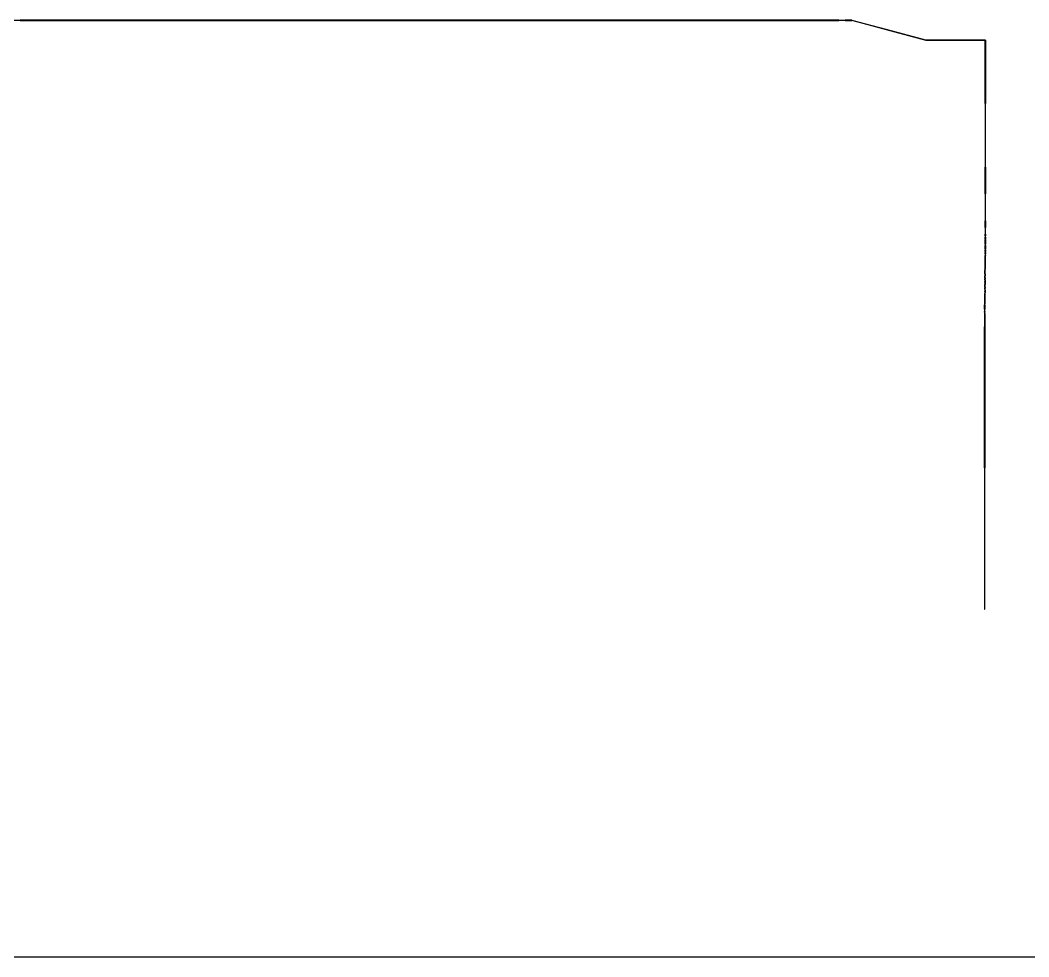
# Model space of a CAD drawing. Header units: metres. Extents: x 2 to 41.4, y 0.9 to 39.
# Drawn here: x 5.818 to 9.629, y 4.8 to 8.338 of the extents above; entities that cross this region are included whole.
import ezdxf

# ---------------------------------------------------------------- set-up
doc = ezdxf.new("R2010")
doc.units = ezdxf.units.M
doc.layers.add('BSA_MATERIAL_SECTION', color=7, linetype='Continuous')
doc.layers.add('BSA_SECTION_REFERENCE', color=7, linetype='Continuous')

msp = doc.modelspace()

# ---------------------------------------------------------------- linework, layer by layer
at = {"layer": 'BSA_MATERIAL_SECTION'}
for p, q in [((5.8183, 8.3375), (2.7258, 8.3375)), ((8.9109, 8.3383), (5.8183, 8.3383)), ((5.8183, 8.3375), (8.9109, 8.3375)), ((8.9109, 8.3383), (8.9359, 8.3383)), ((8.9109, 8.3379), (8.9109, 8.3383)), ((8.9109, 8.3383), (8.9109, 8.3379)), ((8.9109, 8.3379), (8.9109, 8.3375)), ((8.9109, 8.3375), (8.9109, 8.3379)), ((8.9359, 8.3375), (8.9109, 8.3375)), ((8.9609, 8.3383), (8.9359, 8.3383)), ((8.9359, 8.3375), (8.9609, 8.3375)), ((8.9609, 8.3383), (9.0901, 8.3037)), ((9.0901, 8.3029), (8.9609, 8.3375)), ((9.2408, 8.2633), (9.0901, 8.3037)), ((9.0901, 8.3029), (9.2408, 8.2625)), ((9.2408, 8.2633), (9.2658, 8.2633)), ((9.2658, 8.2625), (9.2408, 8.2625)), ((9.2908, 8.2633), (9.2658, 8.2633)), ((9.2658, 8.2625), (9.2908, 8.2625)), ((9.2908, 8.2629), (9.2908, 8.2633)), ((9.2908, 8.2633), (9.385, 8.2633)), ((9.2908, 8.2629), (9.2908, 8.2633)), ((9.2908, 8.2629), (9.2908, 8.2625)), ((9.2908, 8.2629), (9.2908, 8.2625)), ((9.3846, 8.2625), (9.2908, 8.2625)), ((9.3846, 8.2625), (9.465, 8.2625)), ((9.4658, 8.2633), (9.385, 8.2633)), ((9.465, 8.023), (9.465, 8.2625)), ((9.4658, 8.2633), (9.4658, 8.0234)), ((9.465, 8.023), (9.465, 7.7834)), ((9.4658, 7.7834), (9.4658, 8.0234)), ((9.465, 7.7834), (9.4654, 7.7834)), ((9.465, 7.6818), (9.465, 7.7834)), ((9.465, 7.7834), (9.4654, 7.7834)), ((9.4658, 7.7834), (9.4654, 7.7834)), ((9.4658, 7.7834), (9.4654, 7.7834)), ((9.4658, 7.7834), (9.4658, 7.6818)), ((9.465, 7.6818), (9.465, 7.5801)), ((9.4658, 7.5801), (9.4658, 7.6818)), ((9.465, 7.5551), (9.465, 7.5801)), ((9.4654, 7.5801), (9.465, 7.5801)), ((9.4654, 7.5801), (9.465, 7.5801)), ((9.465, 7.5551), (9.465, 7.5301)), ((9.4654, 7.5801), (9.4658, 7.5801)), ((9.4654, 7.5801), (9.4658, 7.5801)), ((9.4658, 7.5801), (9.4658, 7.5551)), ((9.4658, 7.5301), (9.4658, 7.5551)), ((9.4648, 7.5125), (9.4649, 7.5161)), ((9.4648, 7.5125), (9.4648, 7.5101)), ((9.4648, 7.504), (9.4648, 7.5101)), ((9.4649, 7.5236), (9.465, 7.5275)), ((9.4649, 7.5236), (9.4649, 7.5213)), ((9.4649, 7.5213), (9.4649, 7.5186)), ((9.4649, 7.5161), (9.4649, 7.5186)), ((9.465, 7.5301), (9.465, 7.5301)), ((9.465, 7.53), (9.465, 7.5301)), ((9.465, 7.5301), (9.465, 7.5301)), ((9.465, 7.5293), (9.465, 7.53)), ((9.465, 7.53), (9.465, 7.53)), ((9.465, 7.53), (9.465, 7.53)), ((9.465, 7.5293), (9.465, 7.5289)), ((9.465, 7.5293), (9.465, 7.5293)), ((9.465, 7.5275), (9.465, 7.5289)), ((9.4657, 7.5161), (9.4656, 7.5125)), ((9.4656, 7.5101), (9.4656, 7.5125)), ((9.4656, 7.5101), (9.4656, 7.504)), ((9.4658, 7.5275), (9.4657, 7.5236)), ((9.4657, 7.5213), (9.4657, 7.5236)), ((9.4657, 7.5186), (9.4657, 7.5213)), ((9.4657, 7.5186), (9.4657, 7.5161)), ((9.4658, 7.5301), (9.4658, 7.5301)), ((9.4658, 7.5301), (9.4658, 7.5301)), ((9.4658, 7.5301), (9.4658, 7.53)), ((9.4658, 7.53), (9.4658, 7.5293)), ((9.4658, 7.53), (9.4658, 7.53)), ((9.4658, 7.53), (9.4658, 7.53)), ((9.4658, 7.5289), (9.4658, 7.5293)), ((9.4658, 7.5293), (9.4658, 7.5293)), ((9.4658, 7.5289), (9.4658, 7.5275)), ((9.4645, 7.4738), (9.4644, 7.4701)), ((9.4644, 7.4645), (9.4644, 7.4701)), ((9.4645, 7.4808), (9.4646, 7.4872)), ((9.4645, 7.4779), (9.4645, 7.4808)), ((9.4645, 7.4738), (9.4645, 7.4779)), ((9.4647, 7.4926), (9.4646, 7.4905)), ((9.4646, 7.4905), (9.4646, 7.4872)), ((9.4648, 7.504), (9.4647, 7.5018)), ((9.4647, 7.4926), (9.4647, 7.5018)), ((9.4652, 7.4701), (9.4653, 7.4738)), ((9.4652, 7.4701), (9.4652, 7.4645)), ((9.4654, 7.4872), (9.4653, 7.4808)), ((9.4653, 7.4808), (9.4653, 7.4779)), ((9.4653, 7.4779), (9.4653, 7.4738)), ((9.4654, 7.4905), (9.4655, 7.4926)), ((9.4654, 7.4872), (9.4654, 7.4905)), ((9.4655, 7.5018), (9.4656, 7.504)), ((9.4655, 7.5018), (9.4655, 7.4926)), ((9.4641, 7.4364), (9.4642, 7.4388)), ((9.4641, 7.4364), (9.4641, 7.4312)), ((9.4642, 7.446), (9.4643, 7.4491)), ((9.4642, 7.446), (9.4642, 7.4454)), ((9.4642, 7.4454), (9.4642, 7.4444)), ((9.4642, 7.4388), (9.4642, 7.4444)), ((9.4643, 7.4584), (9.4644, 7.4605)), ((9.4643, 7.4551), (9.4643, 7.4584)), ((9.4643, 7.4551), (9.4643, 7.4491)), ((9.4644, 7.4645), (9.4644, 7.4605)), ((9.465, 7.4388), (9.4649, 7.4364)), ((9.4649, 7.4312), (9.4649, 7.4364)), ((9.4651, 7.4491), (9.465, 7.446)), ((9.465, 7.4454), (9.465, 7.446)), ((9.465, 7.4444), (9.465, 7.4454)), ((9.465, 7.4444), (9.465, 7.4388)), ((9.4652, 7.4605), (9.4651, 7.4584)), ((9.4651, 7.4584), (9.4651, 7.4551)), ((9.4651, 7.4491), (9.4651, 7.4551)), ((9.4652, 7.4605), (9.4652, 7.4645)), ((9.4638, 7.4006), (9.4637, 7.3955)), ((9.4637, 7.3942), (9.4637, 7.3955)), ((9.4637, 7.3942), (9.4637, 7.3914)), ((9.4639, 7.4088), (9.4638, 7.405)), ((9.4638, 7.4046), (9.4638, 7.405)), ((9.4638, 7.4046), (9.4638, 7.4026)), ((9.4638, 7.4006), (9.4638, 7.4026)), ((9.4639, 7.4146), (9.464, 7.4186)), ((9.4639, 7.4146), (9.4639, 7.411)), ((9.4639, 7.4091), (9.4639, 7.411)), ((9.4639, 7.4088), (9.4639, 7.4091)), ((9.4641, 7.428), (9.464, 7.4251)), ((9.464, 7.423), (9.464, 7.4251)), ((9.464, 7.423), (9.464, 7.4186)), ((9.4641, 7.429), (9.4641, 7.4312)), ((9.4641, 7.428), (9.4641, 7.429)), ((9.4645, 7.3955), (9.4646, 7.4006)), ((9.4645, 7.3955), (9.4645, 7.3942)), ((9.4645, 7.3914), (9.4645, 7.3942)), ((9.4646, 7.405), (9.4647, 7.4088)), ((9.4646, 7.405), (9.4646, 7.4046)), ((9.4646, 7.4026), (9.4646, 7.4046)), ((9.4646, 7.4026), (9.4646, 7.4006)), ((9.4648, 7.4186), (9.4647, 7.4155)), ((9.4647, 7.4155), (9.4647, 7.4146)), ((9.4647, 7.411), (9.4647, 7.4146)), ((9.4647, 7.411), (9.4647, 7.4091)), ((9.4647, 7.4091), (9.4647, 7.4088)), ((9.4648, 7.4251), (9.4649, 7.428)), ((9.4648, 7.4251), (9.4648, 7.423)), ((9.4648, 7.4186), (9.4648, 7.423)), ((9.4649, 7.4312), (9.4649, 7.429)), ((9.4649, 7.429), (9.4649, 7.428)), ((9.4634, 7.3571), (9.4633, 7.3514)), ((9.4635, 7.3649), (9.4634, 7.3616)), ((9.4634, 7.3597), (9.4634, 7.3616)), ((9.4634, 7.3586), (9.4634, 7.3597)), ((9.4634, 7.3571), (9.4634, 7.3586)), ((9.4636, 7.3801), (9.4635, 7.3725)), ((9.4635, 7.37), (9.4635, 7.3725)), ((9.4635, 7.37), (9.4635, 7.3699)), ((9.4635, 7.3699), (9.4635, 7.3697)), ((9.4635, 7.3649), (9.4635, 7.3697)), ((9.4636, 7.3801), (9.4637, 7.3914)), ((9.4642, 7.3571), (9.4641, 7.3514)), ((9.4643, 7.3649), (9.4642, 7.3616)), ((9.4642, 7.3597), (9.4642, 7.3616)), ((9.4642, 7.3586), (9.4642, 7.3597)), ((9.4642, 7.3571), (9.4642, 7.3586)), ((9.4644, 7.3801), (9.4643, 7.3725)), ((9.4643, 7.37), (9.4643, 7.3725)), ((9.4643, 7.37), (9.4643, 7.3699)), ((9.4643, 7.3699), (9.4643, 7.3697)), ((9.4643, 7.3665), (9.4643, 7.3697)), ((9.4643, 7.3649), (9.4643, 7.3665)), ((9.4644, 7.3801), (9.4645, 7.3914)), ((9.4631, 7.3227), (9.463, 7.319)), ((9.463, 7.319), (9.463, 7.3128)), ((9.4631, 7.3301), (9.4632, 7.3392)), ((9.4631, 7.3301), (9.4631, 7.3258)), ((9.4631, 7.3227), (9.4631, 7.3258)), ((9.4633, 7.3443), (9.4632, 7.3401)), ((9.4632, 7.3395), (9.4632, 7.3401)), ((9.4632, 7.3392), (9.4632, 7.3395)), ((9.4633, 7.3502), (9.4633, 7.3514)), ((9.4633, 7.3494), (9.4633, 7.3502)), ((9.4633, 7.3494), (9.4633, 7.3468)), ((9.4633, 7.3468), (9.4633, 7.3455)), ((9.4633, 7.3443), (9.4633, 7.3455)), ((9.4638, 7.319), (9.4639, 7.3227)), ((9.4638, 7.319), (9.4638, 7.3128)), ((9.4639, 7.3301), (9.464, 7.3392)), ((9.4639, 7.3301), (9.4639, 7.3258)), ((9.4639, 7.3227), (9.4639, 7.3258)), ((9.4641, 7.3443), (9.464, 7.3401)), ((9.464, 7.3395), (9.464, 7.3401)), ((9.464, 7.3392), (9.464, 7.3395)), ((9.4641, 7.3502), (9.4641, 7.3514)), ((9.4641, 7.3494), (9.4641, 7.3502)), ((9.4641, 7.3494), (9.4641, 7.3468)), ((9.4641, 7.3468), (9.4641, 7.3455)), ((9.4641, 7.3443), (9.4641, 7.3455)), ((9.4627, 7.2801), (9.4626, 7.2783)), ((9.4627, 7.2884), (9.4628, 7.2912)), ((9.4627, 7.2875), (9.4627, 7.2884)), ((9.4627, 7.2875), (9.4627, 7.2857)), ((9.4627, 7.2857), (9.4627, 7.2801)), ((9.4629, 7.3023), (9.4628, 7.2968)), ((9.4628, 7.2912), (9.4628, 7.2968)), ((9.463, 7.3116), (9.4629, 7.3054)), ((9.4629, 7.3039), (9.4629, 7.3054)), ((9.4629, 7.3023), (9.4629, 7.3039)), ((9.463, 7.3116), (9.463, 7.3128)), ((9.4634, 7.2783), (9.4635, 7.2801)), ((9.4636, 7.2912), (9.4635, 7.2884)), ((9.4635, 7.2884), (9.4635, 7.2875)), ((9.4635, 7.2857), (9.4635, 7.2875)), ((9.4635, 7.2801), (9.4635, 7.2857)), ((9.4636, 7.2968), (9.4637, 7.3023)), ((9.4636, 7.2968), (9.4636, 7.2912)), ((9.4638, 7.3116), (9.4637, 7.3054)), ((9.4637, 7.3054), (9.4637, 7.3039)), ((9.4637, 7.3023), (9.4637, 7.3039)), ((9.4638, 7.3116), (9.4638, 7.3128)), ((9.4624, 7.2468), (9.4623, 7.2449)), ((9.4623, 7.2449), (9.4623, 7.2412)), ((9.4623, 7.2412), (9.4623, 7.2375)), ((9.4624, 7.2554), (9.4625, 7.2581)), ((9.4624, 7.2544), (9.4624, 7.2554)), ((9.4624, 7.2544), (9.4624, 7.2523)), ((9.4624, 7.2468), (9.4624, 7.2523)), ((9.4626, 7.2688), (9.4625, 7.2634)), ((9.4625, 7.2581), (9.4625, 7.2634)), ((9.4626, 7.2783), (9.4626, 7.2746)), ((9.4626, 7.2725), (9.4626, 7.2746)), ((9.4626, 7.2715), (9.4626, 7.2725)), ((9.4626, 7.2688), (9.4626, 7.2715)), ((9.4631, 7.2449), (9.4632, 7.2468)), ((9.4631, 7.2412), (9.4631, 7.2449)), ((9.4631, 7.2375), (9.4631, 7.2412)), ((9.4633, 7.2581), (9.4632, 7.2554)), ((9.4632, 7.2554), (9.4632, 7.2544)), ((9.4632, 7.2523), (9.4632, 7.2544)), ((9.4632, 7.2523), (9.4632, 7.2468)), ((9.4633, 7.2634), (9.4634, 7.2688)), ((9.4633, 7.2634), (9.4633, 7.2581)), ((9.4634, 7.2746), (9.4634, 7.2783)), ((9.4634, 7.2746), (9.4634, 7.2725)), ((9.4634, 7.2725), (9.4634, 7.2715)), ((9.4634, 7.2715), (9.4634, 7.2688)), ((9.4623, 7.2357), (9.4622, 7.2301)), ((9.4622, 7.2301), (9.4622, 7.1801)), ((9.4623, 7.2357), (9.4623, 7.2375)), ((9.463, 7.2301), (9.4631, 7.2357)), ((9.463, 7.2301), (9.463, 7.1801)), ((9.4631, 7.2375), (9.4631, 7.2357)), ((9.4622, 7.1801), (9.4626, 7.1801)), ((9.4622, 6.6467), (9.4622, 7.1801)), ((9.4626, 7.1801), (9.4622, 7.1801)), ((9.463, 7.1801), (9.4626, 7.1801)), ((9.4626, 7.1801), (9.463, 7.1801)), ((9.463, 7.1801), (9.463, 6.6467)), ((9.4622, 6.6467), (9.4622, 6.1133)), ((9.463, 6.1133), (9.463, 6.6467)), ((9.4622, 6.1133), (9.4626, 6.1133)), ((9.463, 6.1133), (9.4626, 6.1133))]:
    msp.add_line(p, q, dxfattribs=at)
at = {"layer": 'BSA_SECTION_REFERENCE'}
msp.add_line((2, 4.8), (12, 4.8), dxfattribs=at)

doc.saveas('drawing.dxf')
